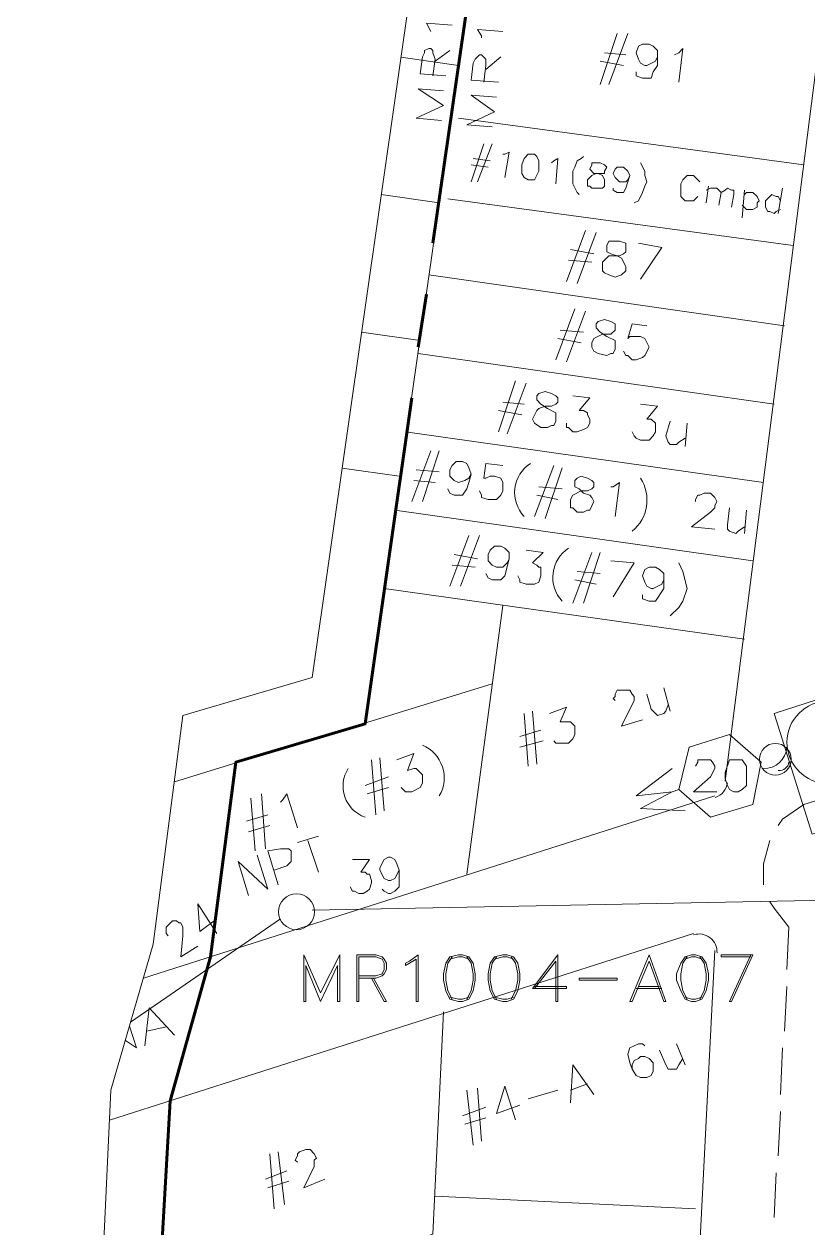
# Model space of a CAD drawing. Header units: millimetres. Extents: x 3.6 to 37.8, y 0.6 to 28.7.
# Drawn here: x 12.4 to 13.943, y 9.443 to 11.814 of the extents above; entities that cross this region are included whole.
import ezdxf

# ---------------------------------------------------------------- set-up
doc = ezdxf.new("R2010")
doc.units = ezdxf.units.MM
for name, color, linetype in [('PDF_0', 7, 'Continuous'), ('PDF_S45$BOUNDARY-NODE', 3, 'Continuous'), ('PDF_S45$NAME-ROAD', 7, 'Continuous'), ('PDF_S45$Passives-Highleg', 7, 'Continuous'), ('PDF_S45$Passives-TapOffs', 7, 'Continuous'), ('PDF_S45$POLE', 7, 'Continuous'), ('PDF_S45$strand', 7, 'Continuous'), ('PDF_S45$Symbols-Terminator', 7, 'Continuous')]:
    doc.layers.add(name, color=color, linetype=linetype)
for name, color, linetype, true_color in [('PDF_S45$Actives-Amplifier', 92, 'Continuous', 0x00b800), ('PDF_S45$Actives-NodeReceiver', 104, 'Continuous', 0x009525), ('PDF_S45$Cable-565', 23, 'Continuous', 0xdd8a6e), ('PDF_S45$LOTS', 254, 'Continuous', 0xdcdcdc), ('PDF_S45$ROAD', 8, 'Continuous', 0x808080), ('PDF_S45$SDU', 157, 'Continuous', 0x396472)]:
    doc.layers.add(name, color=color, linetype=linetype, true_color=true_color)

msp = doc.modelspace()

# ---------------------------------------------------------------- linework, layer by layer
at = {"layer": 'PDF_0', "lineweight": 9}
msp.add_lwpolyline([(12.3998, 5.3399), (12.8251, 9.1845), (12.5415, 9.0928), (12.5707, 9.7141), (12.6541, 10.0018), (12.7125, 10.4522), (12.9669, 10.5272), (13.3713, 13.3544), (13.5548, 14.6387), (14.2678, 14.5344), (14.543, 14.672), (15.4271, 14.5553), (15.3145, 13.3293), (15.1185, 11.2069), (15.4271, 11.307), (16.7864, 11.7448), (16.8156, 13.3418), (16.8323, 14.1591), (17.562, 14.4093), (17.9123, 13.3919), (18.6045, 12.4203), (19.3425, 12.487), (20.0848, 12.5537)], dxfattribs=at)
at = {"layer": 'PDF_S45$Actives-Amplifier', "lineweight": 13}
for points in [[(14.2887, 10.3271), (13.9509, 10.2186), (13.8759, 10.4563), (14.2136, 10.5647)], [(14.1678, 10.4605), (14.0593, 10.4271), (14.1678, 10.4605), (14.2136, 10.523), (14.272, 10.3354), (14.2011, 10.3604), (13.9343, 10.277), (14.2011, 10.3604), (14.1136, 10.3896)], [(13.0211, 9.981), (13.0211, 9.8892), (13.0169, 9.8892), (13.0169, 9.9601), (12.9835, 9.8892), (12.9543, 9.9601), (12.9543, 9.8892), (12.9502, 9.8892), (12.9502, 9.981), (12.9835, 9.9059)], [(13.1712, 9.8892), (13.1712, 9.9726), (13.1587, 9.9643), (13.1503, 9.9601), (13.1503, 9.9643), (13.1587, 9.9685), (13.1753, 9.981), (13.1753, 9.8892)], [(13.2546, 9.981), (13.2629, 9.981), (13.2754, 9.9768), (13.2838, 9.9643), (13.2879, 9.9434), (13.2879, 9.9309), (13.2838, 9.9101), (13.2754, 9.8934), (13.2629, 9.8892), (13.2546, 9.8892), (13.2379, 9.8934), (13.2296, 9.9101), (13.2254, 9.9309), (13.2254, 9.9434), (13.2296, 9.9643), (13.2379, 9.9768)], [(13.3421, 9.981), (13.3505, 9.981), (13.363, 9.9768), (13.3713, 9.9643), (13.3755, 9.9434), (13.3755, 9.9309), (13.3713, 9.9101), (13.363, 9.8934), (13.3505, 9.8892), (13.3421, 9.8892), (13.3255, 9.8934), (13.3171, 9.9101), (13.3129, 9.9309), (13.3129, 9.9434), (13.3171, 9.9643), (13.3255, 9.9768)], [(13.6299, 9.981), (13.6632, 9.8892), (13.659, 9.8892), (13.6299, 9.9685), (13.5965, 9.8892), (13.5923, 9.8892)], [(13.7133, 9.981), (13.7216, 9.981), (13.7341, 9.9768), (13.7424, 9.9643), (13.7466, 9.9434), (13.7466, 9.9309), (13.7424, 9.9101), (13.7341, 9.8934), (13.7216, 9.8892), (13.7133, 9.8892), (13.7007, 9.8934), (13.6924, 9.9101), (13.6841, 9.9309), (13.6841, 9.9434), (13.6924, 9.9643), (13.7007, 9.9768)], [(13.4923, 9.9309), (13.4923, 9.9351), (13.5673, 9.9351), (13.5673, 9.9309)]]:
    msp.add_lwpolyline(points, close=True, dxfattribs=at)
for points in [[(13.0586, 9.9393), (13.0919, 9.9393), (13.1045, 9.9434), (13.1086, 9.9518), (13.1086, 9.9643), (13.1045, 9.9726), (13.0919, 9.9768), (13.0586, 9.9768), (13.0586, 9.8892), (13.0544, 9.8892), (13.0544, 9.981), (13.0919, 9.981), (13.1045, 9.9768), (13.1086, 9.9726), (13.1128, 9.9643), (13.1128, 9.9518), (13.1086, 9.9434), (13.1045, 9.9393), (13.0919, 9.9351), (13.0586, 9.9351)], [(13.4047, 9.9184), (13.4672, 9.9184), (13.4672, 9.9142), (13.4005, 9.9142), (13.4506, 9.981), (13.4506, 9.8892), (13.4464, 9.8892), (13.4464, 9.9685), (13.4047, 9.9142)], [(13.83, 9.9768), (13.7716, 9.9768), (13.7716, 9.981), (13.8342, 9.981), (13.7925, 9.8892), (13.7883, 9.8892), (13.83, 9.981)], [(13.2421, 9.8934), (13.2337, 9.9101), (13.2296, 9.9309), (13.2296, 9.9434), (13.2337, 9.9643), (13.2421, 9.9768)], [(13.2379, 9.9726), (13.2546, 9.9768), (13.2629, 9.9768), (13.2754, 9.9726)], [(13.2713, 9.9768), (13.2796, 9.9643), (13.2838, 9.9434), (13.2838, 9.9309), (13.2796, 9.9101), (13.2713, 9.8934)], [(13.3296, 9.8934), (13.3213, 9.9101), (13.3171, 9.9309), (13.3171, 9.9434), (13.3213, 9.9643), (13.3296, 9.9768)], [(13.3255, 9.9726), (13.3421, 9.9768), (13.3505, 9.9768), (13.363, 9.9726)], [(13.3588, 9.9768), (13.3672, 9.9643), (13.3713, 9.9434), (13.3713, 9.9309), (13.3672, 9.9101), (13.3588, 9.8934)], [(13.7049, 9.8934), (13.6966, 9.9101), (13.6924, 9.9309), (13.6924, 9.9434), (13.6966, 9.9643), (13.7049, 9.9768)], [(13.7007, 9.9726), (13.7133, 9.9768), (13.7216, 9.9768), (13.7341, 9.9726)], [(13.7299, 9.9768), (13.7383, 9.9643), (13.7424, 9.9434), (13.7424, 9.9309), (13.7383, 9.9101), (13.7299, 9.8934)], [(13.0878, 9.9351), (13.1128, 9.8892), (13.1086, 9.8892), (13.0836, 9.9351)], [(13.6549, 9.9142), (13.6048, 9.9142)], [(13.6507, 9.9184), (13.609, 9.9184)], [(13.2754, 9.8976), (13.2629, 9.8934), (13.2546, 9.8934), (13.2379, 9.8976)], [(13.363, 9.8976), (13.3505, 9.8934), (13.3421, 9.8934), (13.3255, 9.8976)], [(13.7341, 9.8976), (13.7216, 9.8934), (13.7133, 9.8934), (13.7007, 9.8976)]]:
    msp.add_lwpolyline(points, dxfattribs=at)
msp.add_circle((13.9827, 10.3993), 0.0813, dxfattribs=at)
at = {"layer": 'PDF_S45$Actives-NodeReceiver', "lineweight": 18}
for points in [[(13.2004, 11.799), (13.192, 11.8157), (13.2421, 11.8115)], [(13.3004, 11.7865), (13.3004, 11.7907), (13.2921, 11.8032), (13.3421, 11.799)], [(13.2296, 11.7114), (13.1795, 11.7156), (13.1837, 11.749), (13.1879, 11.7573), (13.1879, 11.7615), (13.1962, 11.7656), (13.2004, 11.7656), (13.2045, 11.7615), (13.2045, 11.7573), (13.2087, 11.7448), (13.2045, 11.7114)], [(13.2379, 11.7615), (13.2087, 11.7406)], [(13.3338, 11.6989), (13.2796, 11.7031), (13.2838, 11.7365), (13.2879, 11.7448), (13.2963, 11.7531), (13.3004, 11.7531), (13.3088, 11.7448), (13.3088, 11.7323), (13.3046, 11.6989)], [(13.338, 11.749), (13.3088, 11.724)], [(13.2212, 11.6239), (13.1712, 11.628), (13.2254, 11.6531), (13.1753, 11.6864), (13.2254, 11.6823)], [(13.3213, 11.6114), (13.2713, 11.6155), (13.3255, 11.6406), (13.2796, 11.6739), (13.3296, 11.6697)]]:
    msp.add_lwpolyline(points, dxfattribs=at)
at = {"layer": 'PDF_S45$BOUNDARY-NODE', "lineweight": 60}
for points in [[(13.3505, 12.3953), (13.2045, 11.382)], [(13.192, 11.2819), (13.1753, 11.1777)], [(12.8376, 8.2171), (12.9627, 9.3555), (12.6625, 9.2596), (12.6875, 9.6932), (12.7667, 9.9768), (12.8167, 10.3604), (13.0711, 10.4355), (13.1628, 11.0776)]]:
    msp.add_lwpolyline(points, dxfattribs=at)
at = {"layer": 'PDF_S45$Cable-565', "lineweight": 13}
for points in [[(13.8842, 10.2353), (13.8926, 10.2478), (13.9343, 10.277)], [(13.855, 10.1186), (13.855, 10.1603), (13.8675, 10.2061)], [(13.9009, 9.9518), (13.9051, 10.0352), (13.8759, 10.0727), (13.8675, 10.0852)], [(13.8967, 9.8308), (13.9009, 9.9184)], [(13.8884, 9.7058), (13.8926, 9.7975)], [(13.8842, 9.5848), (13.8884, 9.6724)], [(13.8759, 9.4639), (13.88, 9.5515)]]:
    msp.add_lwpolyline(points, dxfattribs=at)
at = {"layer": 'PDF_S45$LOTS', "lineweight": 0}
for points in [[(13.0711, 10.4355), (13.4839, 13.3377)], [(13.2546, 11.7323), (13.1416, 11.7484)], [(13.9343, 11.5363), (13.2546, 11.628)], [(13.217, 11.4613), (13.1029, 11.4781)], [(13.9134, 11.3779), (13.2337, 11.4696)], [(13.1962, 11.3195), (13.8967, 11.2194)], [(13.1795, 11.1902), (13.0641, 11.2071)], [(13.1753, 11.1652), (13.8759, 11.0651)], [(13.1503, 11.0109), (13.855, 10.9108)], [(13.1378, 10.9233), (13.0258, 10.939)], [(13.1295, 10.8566), (13.8342, 10.7566)], [(13.1086, 10.7023), (13.8175, 10.6023)], [(13.2713, 10.1394), (13.3421, 10.669)], [(13.3213, 10.5147), (12.6955, 10.3213)], [(12.7667, 9.9768), (12.8167, 10.3604)], [(13.2254, 9.8684), (13.2045, 9.4305), (12.5476, 9.2218)], [(12.6875, 9.6932), (12.6625, 9.2596)], [(13.7216, 9.4806), (13.2087, 9.5056)]]:
    msp.add_lwpolyline(points, dxfattribs=at)
at = {"layer": 'PDF_S45$NAME-ROAD', "lineweight": 9}
for points in [[(12.6374, 9.8017), (12.6458, 9.8767), (12.6958, 9.8225)], [(12.5991, 9.8119), (12.6208, 9.7975), (12.6073, 9.8404)], [(12.6791, 9.8392), (12.6416, 9.8308)]]:
    msp.add_lwpolyline(points, dxfattribs=at)
at = {"layer": 'PDF_S45$Passives-Highleg', "lineweight": 9}
msp.add_circle((13.8785, 10.3659), 0.0313, dxfattribs=at)
for centre, radius, start, end in [((13.8571, 10.3917), 0.0438, 267.2737, 357.2737), ((13.8863, 10.3625), 0.0189, 263.6598, 353.6598)]:
    msp.add_arc(centre, radius, start, end, dxfattribs=at)
at = {"layer": 'PDF_S45$Passives-TapOffs', "lineweight": 9}
for points in [[(13.7508, 10.252), (13.6882, 10.3062), (13.7091, 10.3896), (13.7883, 10.4146), (13.8509, 10.3604), (13.8342, 10.277)], [(13.7883, 10.3646), (13.8133, 10.3646), (13.8217, 10.3521), (13.8217, 10.3145), (13.8133, 10.3062), (13.805, 10.302), (13.7966, 10.302), (13.7883, 10.3062), (13.7841, 10.3145), (13.78, 10.3271), (13.78, 10.3396)]]:
    msp.add_lwpolyline(points, close=True, dxfattribs=at)
msp.add_lwpolyline([(13.7633, 10.302), (13.7174, 10.302), (13.7508, 10.3312), (13.7591, 10.3479), (13.7591, 10.3521), (13.755, 10.3604), (13.7508, 10.3646), (13.7258, 10.3646), (13.7258, 10.3604), (13.7216, 10.3521)], dxfattribs=at)
at = {"layer": 'PDF_S45$POLE', "lineweight": 0}
for points in [[(12.9794, 10.2145), (12.9377, 10.202)], [(12.9794, 10.1436), (12.9585, 10.2061)], [(12.8418, 10.0977), (12.8209, 10.1644), (12.8793, 10.1102), (12.8584, 10.1769)], [(12.9001, 10.1186), (12.8793, 10.1853), (12.9043, 10.1895), (12.921, 10.1895), (12.9252, 10.1853), (12.9252, 10.1644), (12.9168, 10.1561), (12.8918, 10.1478)]]:
    msp.add_lwpolyline(points, dxfattribs=at)
msp.add_circle((12.936, 10.0657), 0.0354, dxfattribs=at)
at = {"layer": 'PDF_S45$ROAD', "lineweight": 0}
for points in [[(14.1636, 13.3377), (13.78, 10.3229)], [(13.7591, 10.2937), (12.6347, 9.9348)], [(13.7174, 10.0227), (12.568, 9.6553)], [(13.5204, 5.2864), (13.7591, 9.9893)]]:
    msp.add_lwpolyline(points, dxfattribs=at)
for centre, start, end in [((13.7492, 10.3242), 287.6605, 352.815), ((13.7283, 9.9865), 357.0886, 107.6605)]:
    msp.add_arc(centre, 0.0354, start, end, dxfattribs=at)
at = {"layer": 'PDF_S45$SDU', "lineweight": 0}
for points in [[(13.5339, 11.6948), (13.5673, 11.7948)], [(13.5506, 11.6948), (13.5882, 11.7948)], [(13.6799, 11.7531), (13.6882, 11.7573), (13.6966, 11.7656), (13.6882, 11.6989)], [(13.5798, 11.7323), (13.5339, 11.7406)], [(13.584, 11.7531), (13.5423, 11.7573)], [(13.6465, 11.749), (13.6465, 11.7323), (13.6382, 11.7198), (13.634, 11.7073), (13.6173, 11.7073), (13.6048, 11.7114), (13.6048, 11.7198)], [(13.2796, 11.5029), (13.3046, 11.578)], [(13.2921, 11.5029), (13.3213, 11.578)], [(13.3171, 11.5446), (13.2838, 11.5488)], [(13.3421, 11.5572), (13.3463, 11.5572), (13.3546, 11.5613), (13.3463, 11.5113)], [(13.438, 11.5405), (13.4422, 11.5446), (13.4506, 11.5488), (13.4464, 11.4988)], [(13.4923, 11.4779), (13.4881, 11.4821), (13.4797, 11.4988), (13.4797, 11.5238), (13.4839, 11.5321), (13.4881, 11.5446), (13.4964, 11.5488), (13.5006, 11.553)], [(13.3129, 11.5321), (13.2796, 11.5363)], [(13.6132, 11.5405), (13.6215, 11.5238), (13.6215, 11.5155), (13.6257, 11.5029), (13.6215, 11.4946), (13.6173, 11.4821), (13.609, 11.4654), (13.6007, 11.4613)], [(13.5923, 11.5155), (13.584, 11.4904), (13.5798, 11.4821), (13.5673, 11.4821), (13.559, 11.4863), (13.559, 11.4904)], [(13.7258, 11.4738), (13.7174, 11.4654), (13.7007, 11.4654), (13.6924, 11.4738), (13.6924, 11.4988), (13.6966, 11.5071), (13.7049, 11.5155), (13.7174, 11.5155), (13.7299, 11.5029)], [(13.7424, 11.4613), (13.7466, 11.4946)], [(13.7424, 11.4863), (13.7508, 11.4904), (13.7633, 11.4904), (13.7716, 11.4821), (13.7675, 11.4571)], [(13.7716, 11.4821), (13.78, 11.4863), (13.7841, 11.4904), (13.7925, 11.4863), (13.7966, 11.4863), (13.7966, 11.4779), (13.7925, 11.4529)], [(13.8133, 11.4321), (13.8175, 11.4863)], [(13.8175, 11.4779), (13.8217, 11.4821), (13.8342, 11.4821), (13.8425, 11.4738), (13.8467, 11.4654), (13.8425, 11.4613), (13.8425, 11.4529), (13.8342, 11.4487), (13.8217, 11.4487), (13.8133, 11.4571)], [(13.8884, 11.4487), (13.88, 11.4446), (13.8759, 11.4404), (13.8675, 11.4446), (13.8634, 11.4446), (13.8592, 11.4529), (13.8592, 11.4654), (13.8717, 11.4779), (13.88, 11.4738), (13.8842, 11.4738), (13.8884, 11.4654)], [(13.8842, 11.4404), (13.8926, 11.4904)], [(13.4672, 11.307), (13.5048, 11.407)], [(13.4881, 11.3028), (13.5256, 11.4029)], [(13.609, 11.382), (13.6549, 11.3737), (13.6132, 11.3111)], [(13.5214, 11.3612), (13.4756, 11.3695)], [(13.5173, 11.3445), (13.4714, 11.3487)], [(13.4464, 11.1527), (13.4839, 11.2528)], [(13.4672, 11.1485), (13.5048, 11.2486)], [(13.5798, 11.1694), (13.584, 11.161), (13.5882, 11.161), (13.5965, 11.1527), (13.6048, 11.1527), (13.6173, 11.1569), (13.6215, 11.161), (13.6299, 11.1777), (13.6215, 11.1944), (13.6132, 11.1986), (13.5923, 11.1986), (13.5882, 11.1944), (13.5965, 11.2236), (13.6257, 11.2194)], [(13.4964, 11.186), (13.4506, 11.1944)], [(13.5006, 11.2069), (13.4547, 11.2111)], [(13.3338, 11.0109), (13.3672, 11.111)], [(13.3505, 11.0067), (13.388, 11.1068)], [(13.4797, 11.0818), (13.5131, 11.0776), (13.4923, 11.0526), (13.5006, 11.0526), (13.5089, 11.0484), (13.5089, 11.0443), (13.5131, 11.0359), (13.5131, 11.0276), (13.5089, 11.0192), (13.5006, 11.0151), (13.4881, 11.0109), (13.4797, 11.0109), (13.4714, 11.0192), (13.4672, 11.0192), (13.4672, 11.0276)], [(13.3797, 11.0443), (13.3338, 11.0526)], [(13.3838, 11.0651), (13.3421, 11.0693)], [(13.6132, 11.0651), (13.6465, 11.0609), (13.6257, 11.0359), (13.634, 11.0359), (13.6424, 11.0276), (13.6424, 11.0109), (13.6382, 11.0026), (13.6299, 10.9942), (13.6132, 10.9942), (13.6048, 10.9984), (13.6007, 11.0026), (13.5965, 11.0109)], [(13.7007, 10.9984), (13.6882, 10.9901), (13.6841, 10.9859), (13.6716, 10.9859), (13.6674, 10.9901), (13.6632, 11.0026), (13.6716, 11.0318)], [(13.7007, 10.9817), (13.7049, 11.0276)], [(13.1628, 10.8733), (13.2004, 10.9734)], [(13.1837, 10.8733), (13.217, 10.9734)], [(13.217, 10.9317), (13.1712, 10.9359)], [(13.2963, 10.8942), (13.3004, 10.8858), (13.3004, 10.8816), (13.3129, 10.8775), (13.3296, 10.8775), (13.338, 10.8858), (13.3421, 10.8942), (13.3421, 10.9108), (13.338, 10.9192), (13.3255, 10.9233), (13.3171, 10.9233), (13.3088, 10.9192), (13.3046, 10.9192), (13.3088, 10.9484), (13.3421, 10.9442)], [(13.4047, 10.8441), (13.4422, 10.9442)], [(13.4255, 10.8399), (13.4589, 10.94)], [(13.2087, 10.9108), (13.167, 10.915)], [(13.2796, 10.9275), (13.2754, 10.9108), (13.2713, 10.8983), (13.2629, 10.8858), (13.2462, 10.8858), (13.2379, 10.89), (13.2337, 10.8983)], [(13.5548, 10.9025), (13.559, 10.9025), (13.5715, 10.9108), (13.5631, 10.8441)], [(13.4506, 10.8775), (13.4089, 10.8858)], [(13.4589, 10.8983), (13.413, 10.9025)], [(13.7216, 10.8733), (13.7216, 10.8775), (13.7258, 10.8858), (13.7299, 10.8858), (13.7383, 10.89), (13.7508, 10.89), (13.7591, 10.8816), (13.7633, 10.8733), (13.7591, 10.865), (13.7591, 10.8608), (13.7508, 10.8525), (13.7133, 10.8233), (13.7591, 10.8191)], [(13.8175, 10.8233), (13.805, 10.8149), (13.8008, 10.8108), (13.7883, 10.8149), (13.7841, 10.8191), (13.7841, 10.8274), (13.7883, 10.8608)], [(13.8175, 10.8108), (13.8217, 10.8566)], [(13.2379, 10.7065), (13.2754, 10.8066)], [(13.2587, 10.7065), (13.2963, 10.8066)], [(13.2921, 10.7607), (13.2462, 10.7691)], [(13.388, 10.7774), (13.4214, 10.7732), (13.4005, 10.7524), (13.4089, 10.7482), (13.413, 10.744), (13.4172, 10.744), (13.4172, 10.7274), (13.413, 10.7149), (13.4047, 10.7107), (13.388, 10.7107), (13.3755, 10.7149), (13.3755, 10.719), (13.3713, 10.7274)], [(13.4797, 10.6732), (13.5173, 10.7732)], [(13.5006, 10.6732), (13.5339, 10.7732)], [(13.2879, 10.744), (13.2421, 10.7482)], [(13.3546, 10.7607), (13.3463, 10.7274), (13.338, 10.719), (13.3213, 10.719), (13.3129, 10.7232), (13.3088, 10.7315)], [(13.5548, 10.7566), (13.6007, 10.7524), (13.559, 10.6857)], [(13.6882, 10.7524), (13.6966, 10.7357), (13.7049, 10.7023), (13.6966, 10.6773), (13.6882, 10.6648), (13.6716, 10.6481)], [(13.5256, 10.7107), (13.4839, 10.719)], [(13.5339, 10.7315), (13.4881, 10.7357)], [(13.659, 10.719), (13.659, 10.7023), (13.6424, 10.6773), (13.6299, 10.6773), (13.6173, 10.6815), (13.6173, 10.6898)], [(13.5631, 10.4813), (13.559, 10.4855), (13.5631, 10.4897), (13.5631, 10.4939), (13.5673, 10.5022), (13.5923, 10.5022), (13.5965, 10.4939), (13.6007, 10.4897), (13.6007, 10.4813), (13.5756, 10.4313), (13.6173, 10.4438)], [(13.6716, 10.4605), (13.659, 10.5064)], [(13.6674, 10.473), (13.6632, 10.4605), (13.659, 10.4563), (13.6465, 10.4522), (13.634, 10.4647), (13.6257, 10.4939)], [(13.3922, 10.3521), (13.3838, 10.4563)], [(13.4089, 10.3562), (13.4005, 10.4605)], [(13.4339, 10.4563), (13.4672, 10.4688), (13.4547, 10.4396), (13.4756, 10.4396), (13.4839, 10.4313), (13.4839, 10.4146), (13.4797, 10.4063), (13.4714, 10.3979), (13.4464, 10.3979), (13.4422, 10.4021)], [(13.4172, 10.423), (13.3755, 10.4105)], [(13.4214, 10.4021), (13.3755, 10.3896)], [(13.0919, 10.2562), (13.0836, 10.3646)], [(13.1086, 10.2645), (13.1003, 10.3688)], [(13.1336, 10.3646), (13.167, 10.3771), (13.1545, 10.3437), (13.167, 10.3479), (13.1712, 10.3479), (13.1837, 10.3354), (13.1837, 10.3187), (13.1795, 10.3104), (13.1628, 10.302), (13.1503, 10.302), (13.142, 10.3104)], [(13.117, 10.3312), (13.0711, 10.3145)], [(12.8543, 10.1853), (12.8459, 10.2895)], [(12.8751, 10.1895), (12.8668, 10.2979)], [(12.9043, 10.2812), (12.9085, 10.2854), (12.9168, 10.2979), (12.9377, 10.2312)], [(13.117, 10.3104), (13.0753, 10.2979)], [(12.8793, 10.2562), (12.8376, 10.2437)], [(12.8835, 10.2353), (12.8418, 10.2228)], [(13.5965, 9.7558), (13.5923, 9.7683), (13.5882, 9.785), (13.5923, 9.7975), (13.609, 9.8058), (13.6173, 9.8058), (13.6215, 9.8017)], [(13.6966, 9.7766), (13.6882, 9.7641), (13.6841, 9.7558), (13.6674, 9.7558), (13.6632, 9.7641), (13.6507, 9.7933)], [(13.7007, 9.7641), (13.6841, 9.8058)], [(13.4756, 9.6891), (13.4797, 9.7641), (13.5214, 9.7058)], [(13.3755, 9.6849), (13.3296, 9.6682), (13.3463, 9.7224), (13.3672, 9.6557)], [(13.5089, 9.7266), (13.4756, 9.7141)], [(13.2838, 9.6057), (13.2713, 9.7141)], [(13.3004, 9.614), (13.2921, 9.7183)], [(13.4506, 9.7141), (13.3922, 9.6974)], [(13.3088, 9.6807), (13.2629, 9.6641)], [(13.3088, 9.6599), (13.2671, 9.6474)], [(12.8918, 9.4806), (12.8835, 9.589)], [(12.9126, 9.4889), (12.9001, 9.5932)], [(12.9377, 9.5723), (12.9335, 9.5765), (12.9377, 9.5848), (12.9377, 9.589), (12.9418, 9.5932), (12.9543, 9.5973), (12.9627, 9.5973), (12.971, 9.589), (12.9752, 9.5807), (12.971, 9.5765), (12.971, 9.564), (12.9502, 9.5223), (12.9919, 9.539)], [(12.9168, 9.5556), (12.8751, 9.539)], [(12.921, 9.5348), (12.8793, 9.5223)]]:
    msp.add_lwpolyline(points, dxfattribs=at)
for points in [[(13.6424, 11.7406), (13.6257, 11.7323), (13.6215, 11.7323), (13.6132, 11.7365), (13.609, 11.7448), (13.6048, 11.7573), (13.609, 11.7698), (13.6173, 11.774), (13.6299, 11.774), (13.6382, 11.7698), (13.6465, 11.7615), (13.6465, 11.749)], [(13.3922, 11.5572), (13.4047, 11.5572), (13.4089, 11.553), (13.413, 11.5446), (13.413, 11.5238), (13.4047, 11.5071), (13.3922, 11.5071), (13.3838, 11.5113), (13.3797, 11.5196), (13.3797, 11.5363), (13.3838, 11.5488)], [(13.5173, 11.5405), (13.5339, 11.5405), (13.5423, 11.5363), (13.5465, 11.5321), (13.5423, 11.5238), (13.5423, 11.5196), (13.5256, 11.5196), (13.5173, 11.5155), (13.5089, 11.5071), (13.5089, 11.4946), (13.5131, 11.4946), (13.5173, 11.4904), (13.5381, 11.4904), (13.5423, 11.4946), (13.5423, 11.5071), (13.5381, 11.5155), (13.5298, 11.5196), (13.5214, 11.5196), (13.5131, 11.528), (13.5173, 11.5363)], [(13.5882, 11.5071), (13.584, 11.5029), (13.5715, 11.5029), (13.5631, 11.5113), (13.559, 11.5196), (13.5631, 11.528), (13.5673, 11.5321), (13.5798, 11.5321), (13.5882, 11.5238), (13.5923, 11.5155)], [(13.5506, 11.3862), (13.5715, 11.3862), (13.584, 11.382), (13.584, 11.3653), (13.5798, 11.3612), (13.5715, 11.357), (13.5506, 11.357), (13.5381, 11.3445), (13.5381, 11.3278), (13.5423, 11.3236), (13.5506, 11.3195), (13.5631, 11.3153), (13.5756, 11.3195), (13.584, 11.3278), (13.584, 11.3362), (13.5756, 11.3528), (13.5673, 11.357), (13.5548, 11.3612), (13.5465, 11.3653), (13.5465, 11.3779)], [(13.5423, 11.2319), (13.5548, 11.2277), (13.5631, 11.2236), (13.5631, 11.2111), (13.5548, 11.2027), (13.5381, 11.2027), (13.5214, 11.1944), (13.5173, 11.186), (13.5173, 11.1777), (13.5214, 11.1694), (13.5298, 11.1652), (13.5465, 11.161), (13.5548, 11.1652), (13.559, 11.1652), (13.5631, 11.1735), (13.5631, 11.1902), (13.5465, 11.1986), (13.5339, 11.2069), (13.5256, 11.2152), (13.5256, 11.2236), (13.5298, 11.2277)], [(13.4255, 11.0901), (13.438, 11.086), (13.4464, 11.0818), (13.4506, 11.0776), (13.4506, 11.0693), (13.4464, 11.0651), (13.438, 11.0609), (13.4255, 11.0609), (13.413, 11.0568), (13.4089, 11.0526), (13.4005, 11.0359), (13.4047, 11.0276), (13.4172, 11.0192), (13.4297, 11.0192), (13.438, 11.0234), (13.4422, 11.0234), (13.4464, 11.0318), (13.4464, 11.0484), (13.4297, 11.0568), (13.4172, 11.0651), (13.4089, 11.0735), (13.4089, 11.0818), (13.413, 11.086)], [(13.2754, 10.9192), (13.2671, 10.915), (13.2546, 10.9108), (13.2462, 10.915), (13.2379, 10.9233), (13.2379, 10.9359), (13.2421, 10.9442), (13.2504, 10.9525), (13.2629, 10.9525), (13.2713, 10.9484), (13.2754, 10.94), (13.2796, 10.9275)], [(13.4964, 10.9233), (13.5089, 10.9192), (13.5173, 10.915), (13.5214, 10.9108), (13.5214, 10.9025), (13.5173, 10.8983), (13.5089, 10.8942), (13.4964, 10.8942), (13.4797, 10.8858), (13.4756, 10.8775), (13.4756, 10.8608), (13.4797, 10.8608), (13.4881, 10.8525), (13.5006, 10.8525), (13.5089, 10.8566), (13.5131, 10.8566), (13.5214, 10.8733), (13.5173, 10.8816), (13.5131, 10.8858), (13.5006, 10.89), (13.4923, 10.8983), (13.4839, 10.9025), (13.4839, 10.915), (13.4881, 10.9192)], [(13.3505, 10.7524), (13.3421, 10.744), (13.3296, 10.744), (13.3213, 10.7482), (13.3129, 10.7566), (13.3129, 10.7691), (13.3171, 10.7774), (13.3255, 10.7857), (13.338, 10.7857), (13.3463, 10.7816), (13.3546, 10.7732), (13.3546, 10.7607)], [(13.6549, 10.7107), (13.6382, 10.7023), (13.634, 10.7023), (13.6257, 10.7065), (13.6215, 10.7149), (13.6173, 10.7274), (13.6215, 10.7399), (13.6299, 10.744), (13.6424, 10.744), (13.6507, 10.7399), (13.659, 10.7315), (13.659, 10.719)], [(13.5965, 9.7641), (13.6007, 9.7725), (13.609, 9.7766), (13.6132, 9.7808), (13.6215, 9.7808), (13.6299, 9.7766), (13.6382, 9.7683), (13.6382, 9.7516), (13.634, 9.7433), (13.6257, 9.7391), (13.6132, 9.7391), (13.6048, 9.7433), (13.5965, 9.7558)]]:
    msp.add_lwpolyline(points, close=True, dxfattribs=at)
for centre, radius, start, end in [((13.4339, 10.891), 0.0686, 123.2338, 223.0807), ((13.5466, 10.8764), 0.0792, 309.0896, 32.7299), ((13.509, 10.7242), 0.0686, 123.2338, 223.0807), ((13.1566, 10.3291), 0.0701, 329.6209, 67.249), ((13.0922, 10.3131), 0.0647, 147.443, 250.915)]:
    msp.add_arc(centre, radius, start, end, dxfattribs=at)
at = {"layer": 'PDF_S45$strand', "lineweight": 0}
for points in [[(13.1378, 10.1478), (13.1295, 10.1311), (13.1211, 10.1269), (13.117, 10.1269), (13.1086, 10.1311), (13.1003, 10.1478), (13.1003, 10.1519), (13.1086, 10.1686), (13.117, 10.1728), (13.1211, 10.1728), (13.1295, 10.1686), (13.1336, 10.1603), (13.1378, 10.1478), (13.1378, 10.1144), (13.1295, 10.1061), (13.1211, 10.1019), (13.117, 10.1019), (13.1086, 10.1061), (13.1045, 10.1102)], [(13.0461, 10.1686), (13.0794, 10.1686), (13.0628, 10.1436), (13.0711, 10.1436), (13.0753, 10.1394), (13.0794, 10.1394), (13.0836, 10.1269), (13.0836, 10.1227), (13.0794, 10.1102), (13.0753, 10.1061), (13.0669, 10.1019), (13.0586, 10.1019), (13.0502, 10.1061), (13.0461, 10.1061), (13.0419, 10.1144)], [(12.7792, 10.0518), (12.7459, 10.0268), (12.7417, 10.081), (12.7792, 10.0227)], [(12.6833, 10.0185), (12.6791, 10.0227), (12.6791, 10.0352), (12.6916, 10.0477), (12.7, 10.0477), (12.7042, 10.0435), (12.7083, 10.0435), (12.7125, 10.0352), (12.7125, 10.0185), (12.7083, 9.9768), (12.7417, 9.9976)]]:
    msp.add_lwpolyline(points, dxfattribs=at)
at = {"layer": 'PDF_S45$strand', "color": 254, "lineweight": 0, "true_color": 0xdcdcdc}
for points in [[(14.0177, 10.0894), (12.9669, 10.0685)], [(12.9043, 10.0518), (12.6095, 9.848)]]:
    msp.add_lwpolyline(points, dxfattribs=at)
at = {"layer": 'PDF_S45$Symbols-Terminator', "lineweight": 9}
for points in [[(13.6882, 10.3062), (13.6757, 10.302), (13.6048, 10.2937), (13.6757, 10.3479)], [(13.7007, 10.2645), (13.6132, 10.2687), (13.6757, 10.302)]]:
    msp.add_lwpolyline(points, dxfattribs=at)

doc.saveas('drawing.dxf')
